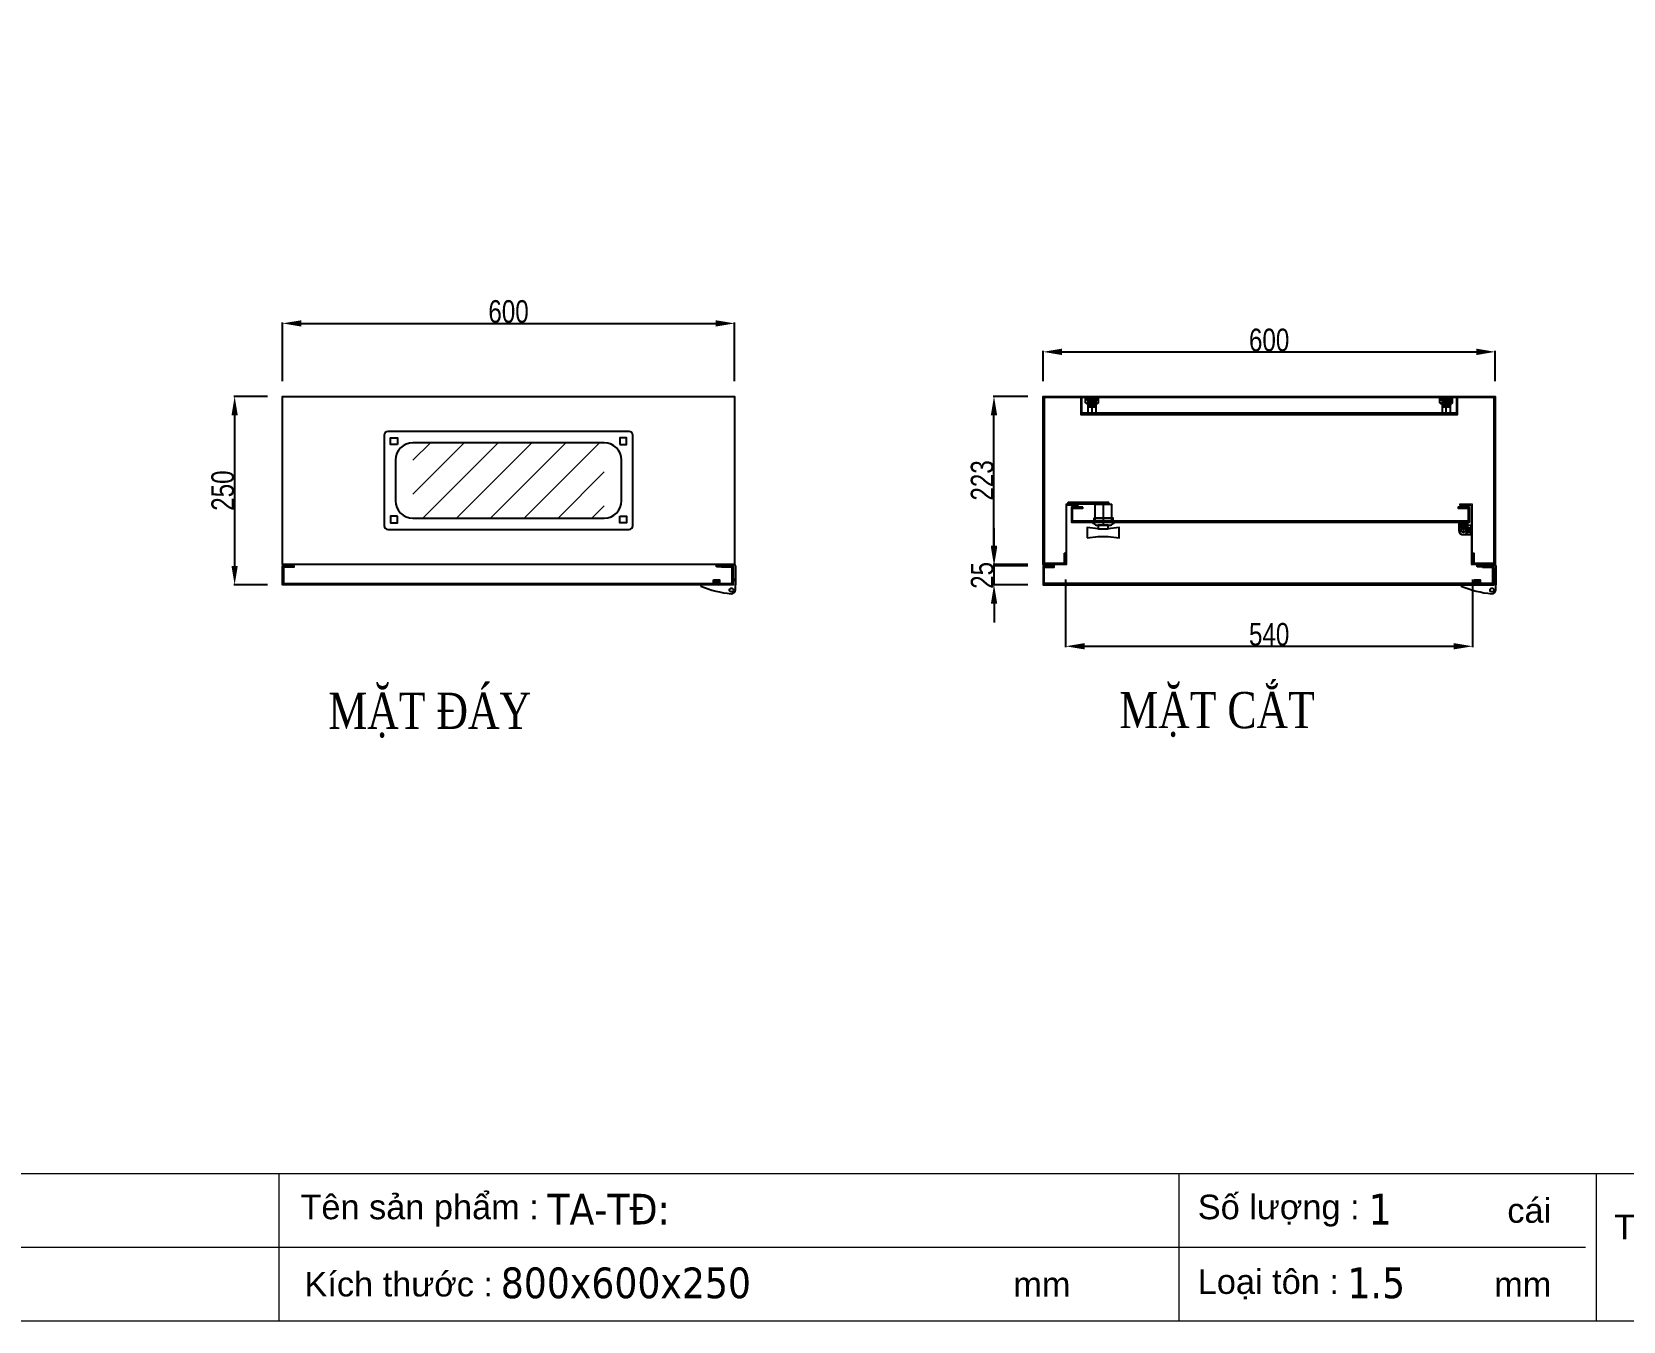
# Model space of a CAD drawing. Header units: inches. Extents: x 21 to 136330, y 8 to 58290.
# Drawn here: x 114536 to 116648, y 27453 to 29164 of the extents above; entities that cross this region are included whole.
import ezdxf
from ezdxf.enums import TextEntityAlignment as Align

# ---------------------------------------------------------------- set-up
doc = ezdxf.new("R2010")
doc.units = ezdxf.units.IN
doc.header["$MEASUREMENT"] = 0
doc.linetypes.add('DASHDOT', pattern=[25.4, 12.7, -6.35, 0, -6.35])
doc.linetypes.add('DASHED', pattern=[19.05, 12.7, -6.35])
doc.layers.add('0 TĂNG CỨNG', color=7, linetype='Continuous', lineweight=15)
doc.layers.add('@.0.DM. KÍCH THƯỚC', color=8, linetype='Continuous', transparency=0.2)
doc.layers.add('@.0.DM. KÍCH THƯỚC @ 1', color=8, linetype='Continuous', transparency=0.2)
for name, color, linetype in [('@.0.DM. NÉT CHÍNH', 7, 'Continuous'), ('@.0.DM. NÉT CHÍNH @ 1', 7, 'Continuous'), ('@.DM. NÉT CẮT', 2, 'Continuous'), ('@.DM. THIẾT BỊ', 7, 'Continuous')]:
    doc.layers.add(name, color=color, linetype=linetype)
doc.layers.add('@.0.DM. NÉT KHUẤT', color=199, linetype='Continuous', lineweight=5, transparency=0.2)
doc.layers.add('@.DM. TÔ VL', color=8, linetype='DASHED', lineweight=5, transparency=0.4)
doc.styles.add('ARIAL', font='arial.ttf')
doc.styles.add('roman', font='roman.shx', dxfattribs={"width": 0.8})
doc.styles.add('Tahoma (Input Text)', font='tahoma.ttf')
doc.styles.add('TEST GHI CHÚ', font='times.ttf', dxfattribs={"width": 0.8, "height": 2.5})
doc.dimstyles.new('Kích thước Duy Mạnh', dxfattribs={"dimtxt": 30, "dimasz": 25, "dimexe": 1.25, "dimexo": 20, "dimtad": 1, "dimdec": 1, "dimtxsty": 'roman', "dimcen": 2.5, "dimclrd": 8, "dimclre": 8, "dimclrt": 2, "dimadec": 0, "dimazin": 0, "dimtfac": 1, "dimtdec": 1, "dimtix": 1, "dimtmove": 0, "dimatfit": 3, "dimfxl": 1, "dimtfillclr": 1, "dimarcsym": 0})

# ---------------------------------------------------------------- blocks, each defined once
blk = doc.blocks.new('KHUNG KT1')
at = {"color": 7}
for p, q in [((7128, -4752), (0, -4752)), ((2294.1, -4752), (2294.1, -5040)), ((4052.8, -4752), (4052.8, -5040)), ((4868.8, -4752), (4868.8, -5040)), ((4848, -4896), (0, -4896))]:
    blk.add_line(p, q, dxfattribs=at)
blk.add_lwpolyline([(0, 0), (7128, 0), (7128, -5040), (0, -5040)], close=True, dxfattribs=at)
at = {"color": 2, "char_height": 48, "style": 'ARIAL'}
for s, insert, width, attachment_point in [('  Tên sản phẩm :', (2299.1, -4824), 2202.321, 4), ('  Số lượng :', (4052.8, -4824), 2202.321, 4), ('cái', (4695, -4824), 2202.321, 4), ('Thông\\Ptin :', (4998.8, -4896), 259.945, 5), ('  Kích thước :', (2307, -4968), 2202.321, 4), ('  Loại tôn :', (4052.8, -4968), 2202.321, 4), ('mm', (3729.5, -4968), 2202.321, 4), ('mm', (4669.3, -4968), 2202.321, 4)]:
    blk.add_mtext(s, dxfattribs=dict(at, insert=insert, width=width, attachment_point=attachment_point))
at = {"color": 1, "style": 'Tahoma (Input Text)', "flags": 8}
for tag, p in [('#03', (1514.7, -4846.3)), ('#01', (328.9, -4851.1)), ('#05', (2819, -4851.1)), ('#07', (4424, -4851.1)), ('#09', (5172.9, -4851.1)), ('#02', (189.8, -4995.1)), ('#04', (1755.3, -4995.1)), ('#06', (2727.8, -4995.1)), ('#08', (4382.7, -4995.1)), ('#10', (5172.9, -4995.1))]:
    blk.add_attdef(tag, p, '', height=60, dxfattribs=at)
blk.add_attdef('#11', text='', height=60, dxfattribs=at).set_placement((6996, -4961.6), align=Align.CENTER)
at = {"layer": '0 TĂNG CỨNG', "color": 1, "style": 'ARIAL'}
blk.add_attdef('#12', (852.8, -4987.6), '', height=60, dxfattribs=at)
blk = doc.blocks.new('HL044-1.3-B')
at = {"layer": '@.DM. THIẾT BỊ'}
h = blk.add_hatch(dxfattribs=at)
h.set_pattern_fill('ANSI31', color=1, scale=0.3, style=0)
h.set_pattern_definition([(45, (-80982.31925, -42991.2648), (-0.673519209, 0.673519209), [])])
h.paths.add_polyline_path([(-15.5, 27), (-15.5, 24), (-9.5, 24), (-9.5, 27)])
at = {"layer": '@.DM. THIẾT BỊ', "color": 1}
for p, q in [((-22, 24), (-22, 27)), ((-22, 27), (1, 27)), ((-1, 24), (-22, 24)), ((-15.5, 24), (-15.5, 27)), ((-9.5, 24), (-9.5, 27)), ((0, 23), (0, 0)), ((3, 25), (3, 0)), ((0, 0), (-43, 0)), ((-43, 0), (-43, -2)), ((-25, 6.5), (-25, 0)), ((-25, 6.5), (-19, 5.9)), ((-25, 5.5), (-19, 4.9)), ((-25, 4.5), (-19, 3.9)), ((-25, 3.5), (-19, 2.9)), ((-25, 2.5), (-19, 1.9)), ((-25, 1.5), (-19, 0.9)), ((-25, 0.5), (-19.7, 0)), ((-19, 6.5), (-19, 0)), ((0, 7.5), (3, 7.5)), ((0, 6), (3, 6)), ((3, -6.5), (3, 0))]:
    blk.add_line(p, q, dxfattribs=at)
blk.add_lwpolyline([(-26, 6.5), (-18, 6.5), (-18, 0), (-26, 0)], close=True, dxfattribs=at)
blk.add_circle((-2.3, -7), 2.55, dxfattribs=at)
for centre, radius, start, end in [((-1, 23), 1, 0, 90), ((1, 25), 2, 0, 90), ((15.4, 147.7), 160.7, 248.6705, 263.5901), ((-2.5, -6.5), 5.5, 270, 0)]:
    blk.add_arc(centre, radius, start, end, dxfattribs=at)
blk = doc.blocks.new('eku10')
at = {"color": 5}
blk.add_line((53937.9, -17418.7), (53931.9, -17418.7), dxfattribs=at)
blk.add_lwpolyline([(53937.9, -17401.7), (53938.6, -17402.7), (53938.6, -17417.7), (53937.9, -17418.7, 0.176471), (53937.9, -17410.2, 0.176471), (53937.9, -17401.7), (53931.9, -17401.7), (53931.1, -17402.7), (53931.1, -17417.7), (53931.9, -17418.7, -0.176471), (53931.9, -17410.2), (53937.9, -17410.2)], format="xyb", dxfattribs=at)
blk.add_arc((53943.5, -17406), 12.4, 159.984, 200.016, dxfattribs=at)
blk = doc.blocks.new('EKU 10')
at = {"layer": '@.DM. THIẾT BỊ', "color": 1}
blk.add_line((-6.5, 8.5), (6.3, 8.5), dxfattribs=at)
at = {"layer": '@.DM. THIẾT BỊ'}
blk.add_blockref('eku10', (-53934.9, 17418.7), dxfattribs=at)
blk = doc.blocks.new('Ecu8')
at = {"layer": '@.DM. THIẾT BỊ', "color": 5}
for p, q in [((-5.5, 8), (5.5, 8)), ((-4.5, 18), (-4.5, 8)), ((-3.5, 18), (-3.5, 8)), ((-2.5, 18), (-2.5, 8)), ((-1.5, 18), (-1.5, 8)), ((-0.5, 18), (-0.5, 8)), ((0.5, 18), (0.5, 8)), ((1.5, 18), (1.5, 8)), ((2.5, 18), (2.5, 8)), ((3.5, 18), (3.5, 8)), ((4.5, 18), (4.5, 8))]:
    blk.add_line(p, q, dxfattribs=at)
at = {"layer": '@.DM. THIẾT BỊ', "color": 1, "linetype": 'DASHDOT'}
blk.add_line((0, -2.5), (0, 21), dxfattribs=at)
at = {"layer": '@.DM. THIẾT BỊ', "color": 5}
for points in [[(-7, 19), (7, 19), (7, 18), (-7, 18)], [(-5.5, 18), (5.5, 18), (5.5, 0), (-5.5, 0)]]:
    blk.add_lwpolyline(points, close=True, dxfattribs=at)
blk = doc.blocks.new('BL012')
at = {"layer": '@.DM. THIẾT BỊ'}
h = blk.add_hatch(dxfattribs=at)
h.set_pattern_fill('ANSI31', color=2, scale=0.5, angle=90, style=0)
h.set_pattern_definition([(135, (23302.7808, 85186.7055), (1.122532015, 1.122532015), [])])
edge = h.paths.add_edge_path()
edge.add_line((-3, 0), (-3, 6))
edge.add_arc((-2, 6), 1, 90, 180, ccw=False)
edge.add_line((-2, 7), (2, 7))
edge.add_arc((2, 6), 1, 0, 90, ccw=False)
edge.add_line((3, 6), (3, 0))
edge.add_line((3, 0), (-3, 0))
at = {"layer": '@.DM. THIẾT BỊ', "color": 8}
for p, q in [((-0.7, 10.5), (0.7, 10.5)), ((0, 11.2), (0, 9.7))]:
    blk.add_line(p, q, dxfattribs=at)
at = {"layer": '@.DM. THIẾT BỊ', "color": 1}
blk.add_lwpolyline([(-6, 10.5), (-6, 0), (6, 0), (6, 10.5)], dxfattribs=at)
at = {"layer": '@.DM. THIẾT BỊ', "color": 2}
blk.add_lwpolyline([(-3, 0), (-3, 6, -0.414214), (-2, 7), (2, 7, -0.414214), (3, 6), (3, 0)], format="xyb", close=True, dxfattribs=at)
at = {"layer": '@.DM. THIẾT BỊ', "color": 1}
blk.add_circle((0, 10.5), 3, dxfattribs=at)
blk.add_circle((0, 10.5), 3, dxfattribs=at)
for start, end in [(0, 180), (300, 240)]:
    blk.add_arc((0, 10.5), 6, start, end, dxfattribs=at)
blk = doc.blocks.new('KT')
at = {"layer": '@.DM. THIẾT BỊ', "color": 8, "ltscale": 10}
for p, q in [((180364.7, 66240.8), (180364.7, 66241.8)), ((180419.1, 66242.3), (180365.2, 66242.3)), ((180401.2, 66240.3), (180365.2, 66240.3)), ((180401.2, 66216.3), (180401.2, 66240.3)), ((180401.2, 66240.3), (180423.2, 66240.3)), ((180412.2, 66216.3), (180412.2, 66240.3)), ((180419.6, 66240.8), (180419.6, 66241.8)), ((180423.2, 66216.3), (180423.2, 66240.3))]:
    blk.add_line(p, q, dxfattribs=at)
at = {"layer": '@.DM. THIẾT BỊ', "color": 55, "ltscale": 10, "true_color": 0x999b37}
for p, q in [((180398.1, 66216.3), (180398.1, 66215.8)), ((180426.4, 66216.3), (180398.1, 66216.3)), ((180426.4, 66215.8), (180426.4, 66216.3)), ((180403.1, 66212.5), (180421.4, 66212.5))]:
    blk.add_line(p, q, dxfattribs=at)
at = {"layer": '@.DM. THIẾT BỊ', "color": 1, "ltscale": 10}
blk.add_line((180412.2, 66213.8), (180412.2, 66218.8), dxfattribs=at)
at = {"layer": '@.DM. THIẾT BỊ', "color": 8, "ltscale": 10}
blk.add_lwpolyline([(180399.8, 66222.2), (180424.7, 66222.2), (180424.7, 66218.3), (180399.8, 66218.3)], close=True, dxfattribs=at)
at = {"layer": '@.DM. THIẾT BỊ', "color": 55, "ltscale": 10, "true_color": 0x999b37}
for points in [[(180405.3, 66207.5), (180390.7, 66209.5), (180390.7, 66195.5)], [(180390.7, 66195.5), (180405.3, 66197.5), (180418.4, 66197.5), (180433, 66195.5), (180433, 66209.5), (180418.4, 66207.5)]]:
    blk.add_lwpolyline(points, dxfattribs=at)
blk.add_lwpolyline([(180405.3, 66212.5), (180405.3, 66207.5), (180418.4, 66207.5), (180418.4, 66212.5)], close=True, dxfattribs=at)
at = {"layer": '@.DM. THIẾT BỊ', "color": 8, "ltscale": 10}
for centre, start, end in [((180365.2, 66241.8), 90, 180), ((180365.2, 66240.8), 180, 270), ((180419.1, 66241.8), 0, 90), ((180419.1, 66240.8), 270, 0)]:
    blk.add_arc(centre, 0.5, start, end, dxfattribs=at)
at = {"layer": '@.DM. THIẾT BỊ', "color": 55, "ltscale": 10, "true_color": 0x999b37}
for centre, start, end in [((180404.4, 66220), 213.4056, 259.8225), ((180420, 66220), 280.1775, 326.5944)]:
    blk.add_arc(centre, 7.6, start, end, dxfattribs=at)
blk = doc.blocks.new('*D1767')
at = {"layer": '@.0.DM. KÍCH THƯỚC', "color": 8, "lineweight": -2, "transparency": 16777216}
for p, q in [((115907.8, 28437.2), (115907.8, 28347.4)), ((116447.8, 28437.2), (116447.8, 28347.4))]:
    blk.add_line(p, q, dxfattribs=at)
at = {"layer": '@.0.DM. KÍCH THƯỚC', "lineweight": -2, "transparency": 16777216}
blk.add_line((115932.8, 28348.6), (116422.8, 28348.6), dxfattribs=at)
at = {"layer": '@.0.DM. KÍCH THƯỚC', "transparency": 16777216}
for points in [[(115932.8, 28352.8), (115932.8, 28344.5), (115907.8, 28348.6)], [(116422.8, 28352.8), (116422.8, 28344.5), (116447.8, 28348.6)]]:
    blk.add_solid(points, dxfattribs=at)
at = {"layer": 'Defpoints', "color": 0, "transparency": 16777216}
for p in [(115907.8, 28457.2), (116447.8, 28457.2), (116447.8, 28348.6)]:
    blk.add_point(p, dxfattribs=at)
at = {"layer": '@.0.DM. KÍCH THƯỚC', "color": 2, "transparency": 16777216, "insert": (116177.8, 28364.3), "char_height": 30, "attachment_point": 5, "style": 'roman'}
blk.add_mtext('540', dxfattribs=at)
blk = doc.blocks.new('*D1768')
at = {"layer": '@.0.DM. KÍCH THƯỚC', "color": 8, "lineweight": -2, "transparency": 16777216}
for p, q in [((115857.8, 28680.2), (115811.4, 28680.2)), ((115857.8, 28457.2), (115811.4, 28457.2))]:
    blk.add_line(p, q, dxfattribs=at)
at = {"layer": '@.0.DM. KÍCH THƯỚC', "lineweight": -2, "transparency": 16777216}
blk.add_line((115812.7, 28482.2), (115812.7, 28655.2), dxfattribs=at)
at = {"layer": '@.0.DM. KÍCH THƯỚC', "transparency": 16777216}
for points in [[(115808.5, 28655.2), (115816.9, 28655.2), (115812.7, 28680.2)], [(115808.5, 28482.2), (115816.9, 28482.2), (115812.7, 28457.2)]]:
    blk.add_solid(points, dxfattribs=at)
at = {"layer": 'Defpoints', "color": 0, "transparency": 16777216}
for p in [(115812.7, 28680.2), (115877.8, 28680.2), (115877.8, 28457.2)]:
    blk.add_point(p, dxfattribs=at)
at = {"layer": '@.0.DM. KÍCH THƯỚC', "color": 2, "transparency": 16777216, "insert": (115797.1, 28568.7), "char_height": 30, "attachment_point": 5, "rotation": 90, "style": 'roman'}
blk.add_mtext('223', dxfattribs=at)
blk = doc.blocks.new('*D1769')
at = {"layer": '@.0.DM. KÍCH THƯỚC', "color": 8, "lineweight": -2, "transparency": 16777216}
for p, q in [((115877.8, 28700.2), (115877.8, 28740.6)), ((116477.8, 28700.2), (116477.8, 28740.6))]:
    blk.add_line(p, q, dxfattribs=at)
at = {"layer": '@.0.DM. KÍCH THƯỚC', "lineweight": -2, "transparency": 16777216}
blk.add_line((115902.8, 28739.3), (116452.8, 28739.3), dxfattribs=at)
at = {"layer": '@.0.DM. KÍCH THƯỚC', "transparency": 16777216}
for points in [[(115902.8, 28743.5), (115902.8, 28735.1), (115877.8, 28739.3)], [(116452.8, 28743.5), (116452.8, 28735.1), (116477.8, 28739.3)]]:
    blk.add_solid(points, dxfattribs=at)
at = {"layer": 'Defpoints', "color": 0, "transparency": 16777216}
for p in [(116477.8, 28739.3), (115877.8, 28680.2), (116477.8, 28680.2)]:
    blk.add_point(p, dxfattribs=at)
at = {"layer": '@.0.DM. KÍCH THƯỚC', "color": 2, "transparency": 16777216, "insert": (116177.8, 28754.9), "char_height": 30, "attachment_point": 5, "style": 'roman'}
blk.add_mtext('600', dxfattribs=at)
blk = doc.blocks.new('*D1770')
at = {"layer": '@.0.DM. KÍCH THƯỚC', "color": 8, "lineweight": -2, "transparency": 16777216}
for p, q in [((114868.6, 28700.2), (114868.6, 28778.3)), ((115468.6, 28700.2), (115468.6, 28778.3))]:
    blk.add_line(p, q, dxfattribs=at)
at = {"layer": '@.0.DM. KÍCH THƯỚC', "lineweight": -2, "transparency": 16777216}
blk.add_line((114893.6, 28777.1), (115443.6, 28777.1), dxfattribs=at)
at = {"layer": '@.0.DM. KÍCH THƯỚC', "transparency": 16777216}
for points in [[(114893.6, 28781.2), (114893.6, 28772.9), (114868.6, 28777.1)], [(115443.6, 28781.2), (115443.6, 28772.9), (115468.6, 28777.1)]]:
    blk.add_solid(points, dxfattribs=at)
at = {"layer": 'Defpoints', "color": 0, "transparency": 16777216}
for p in [(115468.6, 28777.1), (114868.6, 28680.2), (115468.6, 28680.2)]:
    blk.add_point(p, dxfattribs=at)
at = {"layer": '@.0.DM. KÍCH THƯỚC', "color": 2, "transparency": 16777216, "insert": (115168.6, 28792.7), "char_height": 30, "attachment_point": 5, "style": 'roman'}
blk.add_mtext('600', dxfattribs=at)
blk = doc.blocks.new('*D1771')
at = {"layer": '@.0.DM. KÍCH THƯỚC', "color": 8, "lineweight": -2, "transparency": 16777216}
for p, q in [((114848.6, 28680.2), (114803.9, 28680.2)), ((114848.6, 28430.2), (114803.9, 28430.2))]:
    blk.add_line(p, q, dxfattribs=at)
at = {"layer": '@.0.DM. KÍCH THƯỚC', "lineweight": -2, "transparency": 16777216}
blk.add_line((114805.2, 28655.2), (114805.2, 28455.2), dxfattribs=at)
at = {"layer": '@.0.DM. KÍCH THƯỚC', "transparency": 16777216}
for points in [[(114801, 28655.2), (114809.3, 28655.2), (114805.2, 28680.2)], [(114801, 28455.2), (114809.3, 28455.2), (114805.2, 28430.2)]]:
    blk.add_solid(points, dxfattribs=at)
at = {"layer": 'Defpoints', "color": 0, "transparency": 16777216}
for p in [(114868.6, 28680.2), (114805.2, 28430.2), (114868.6, 28430.2)]:
    blk.add_point(p, dxfattribs=at)
at = {"layer": '@.0.DM. KÍCH THƯỚC', "color": 2, "transparency": 16777216, "insert": (114789.5, 28555.2), "char_height": 30, "attachment_point": 5, "rotation": 90, "style": 'roman'}
blk.add_mtext('250', dxfattribs=at)
blk = doc.blocks.new('*D1747')
at = {"layer": '@.0.DM. KÍCH THƯỚC', "lineweight": -2, "transparency": 16777216}
for p, q in [((115812.8, 28480.2), (115812.8, 28505.2)), ((115812.8, 28430.2), (115812.8, 28455.2)), ((115812.8, 28405.2), (115812.8, 28380.2))]:
    blk.add_line(p, q, dxfattribs=at)
at = {"layer": '@.0.DM. KÍCH THƯỚC', "color": 8, "lineweight": -2, "transparency": 16777216}
for p, q in [((115857.8, 28455.2), (115811.6, 28455.2)), ((115857.8, 28430.2), (115811.6, 28430.2))]:
    blk.add_line(p, q, dxfattribs=at)
at = {"layer": '@.0.DM. KÍCH THƯỚC', "transparency": 16777216}
for points in [[(115808.6, 28480.2), (115817, 28480.2), (115812.8, 28455.2)], [(115808.6, 28405.2), (115817, 28405.2), (115812.8, 28430.2)]]:
    blk.add_solid(points, dxfattribs=at)
at = {"layer": 'Defpoints', "color": 0, "transparency": 16777216}
for p in [(115812.8, 28455.2), (115877.8, 28455.2), (115877.8, 28430.2)]:
    blk.add_point(p, dxfattribs=at)
at = {"layer": '@.0.DM. KÍCH THƯỚC', "color": 2, "transparency": 16777216, "insert": (115797.2, 28442.7), "char_height": 30, "attachment_point": 5, "rotation": 90, "style": 'roman'}
blk.add_mtext('25', dxfattribs=at)

msp = doc.modelspace()

# ---------------------------------------------------------------- hatches: boundary and pattern name
at = {"layer": '@.DM. TÔ VL'}
h = msp.add_hatch(dxfattribs=at)
h.set_pattern_fill('ANSI31', color=256, scale=10)
h.set_pattern_definition([(45, (172597.628, 5014.778), (-22.45064, 22.45064), [])])
h.paths.add_polyline_path([(115041.6229, 28518.7288), (115295.6229, 28518.7288), (115295.6229, 28618.7288), (115041.6229, 28618.7288)])

# ---------------------------------------------------------------- linework, layer by layer
at = {"layer": '@.0.DM. NÉT CHÍNH'}
for p, q in [((115907.7619, 28472.2288), (115906.2619, 28472.2288)), ((116447.5119, 28457.2288), (116446.0119, 28457.2288)), ((116460.7619, 28455.2288), (116460.7619, 28453.7288))]:
    msp.add_line(p, q, dxfattribs=at)
for points in [[(115468.6229, 28457.2288), (114868.6229, 28457.2288), (114868.6229, 28680.2288), (115468.6229, 28680.2288)], [(115451.6229, 28455.2288), (115466.6229, 28455.2288), (115466.6229, 28430.2288), (114868.6229, 28430.2288), (114868.6229, 28455.2288), (114883.6229, 28455.2288), (114883.6229, 28453.7288), (114870.1229, 28453.7288), (114870.1229, 28431.7288), (115465.1229, 28431.7288), (115465.1229, 28453.7288), (115451.6229, 28453.7288)]]:
    msp.add_lwpolyline(points, close=True, dxfattribs=at)
msp.add_lwpolyline([(115907.7619, 28472.2288), (115907.7619, 28457.2288), (115877.7619, 28457.2288), (115877.7619, 28680.2288), (116477.7619, 28680.2288), (116477.7619, 28457.2288), (116447.7619, 28457.2288), (116447.7619, 28472.2288), (116449.2619, 28472.2288), (116449.2619, 28458.7288), (116476.2619, 28458.7288), (116476.2619, 28678.7288), (115879.2619, 28678.7288), (115879.2619, 28458.7288), (115906.2619, 28458.7288), (115906.2619, 28472.2288)], dxfattribs=at)
at = {"layer": '@.0.DM. NÉT CHÍNH', "color": 4}
for points in [[(115927.7619, 28678.2288), (115927.7619, 28656.2288), (116427.7619, 28656.2288), (116427.7619, 28678.2288), (116426.2619, 28678.2288), (116426.2619, 28657.7288), (115929.2619, 28657.7288), (115929.2619, 28678.2288), (115927.7619, 28678.2288)], [(115930.5119, 28533.2288), (115915.5119, 28533.2288), (115915.5119, 28513.2288), (116443.5119, 28513.2288), (116443.5119, 28533.2288), (116428.5119, 28533.2288), (116428.5119, 28531.7288), (116442.0119, 28531.7288), (116442.0119, 28514.7288), (115917.0119, 28514.7288), (115917.0119, 28531.7288), (115930.5119, 28531.7288), (115930.5119, 28533.2288)], [(116460.7619, 28453.7288), (116474.2619, 28453.7288), (116474.2619, 28431.7288), (115879.2619, 28431.7288), (115879.2619, 28453.7288), (115892.7619, 28453.7288), (115892.7619, 28455.2288), (115877.7619, 28455.2288), (115877.7619, 28430.2288), (116475.7619, 28430.2288), (116475.7619, 28455.2288), (116460.7619, 28455.2288)]]:
    msp.add_lwpolyline(points, dxfattribs=at)
at = {"layer": '@.0.DM. NÉT CHÍNH'}
msp.add_lwpolyline([(115008.6229, 28503.7288), (115328.6229, 28503.7288, 0.414213562), (115333.6229, 28508.7288), (115333.6229, 28628.7288, 0.414213562), (115328.6229, 28633.7288), (115008.6229, 28633.7288, 0.414213562), (115003.6229, 28628.7288), (115003.6229, 28508.7288, 0.414213562)], format="xyb", close=True, dxfattribs=at)
at = {"layer": '@.0.DM. NÉT KHUẤT', "color": 6}
msp.add_lwpolyline([(115925.0119, 28537.2288), (115908.0119, 28537.2288), (115908.0119, 28457.2288), (115909.5119, 28457.2288), (115909.5119, 28535.7288), (115925.0119, 28535.7288)], close=True, dxfattribs=at)
msp.add_lwpolyline([(116447.5119, 28457.2288), (116447.5119, 28537.2288), (116430.5119, 28537.2288), (116430.5119, 28535.7288), (116446.0119, 28535.7288), (116446.0119, 28457.2288)], dxfattribs=at)
at = {"layer": '@.DM. NÉT CẮT'}
for points in [[(115021.1229, 28616.2288), (115012.1229, 28616.2288), (115012.1229, 28625.2288), (115021.1229, 28625.2288)], [(115316.1229, 28616.2288), (115325.1229, 28616.2288), (115325.1229, 28625.2288), (115316.1229, 28625.2288)], [(115021.1229, 28521.2288), (115012.1229, 28521.2288), (115012.1229, 28512.2288), (115021.1229, 28512.2288)], [(115316.1229, 28521.2288), (115325.1229, 28521.2288), (115325.1229, 28512.2288), (115316.1229, 28512.2288)]]:
    msp.add_lwpolyline(points, close=True, dxfattribs=at)
msp.add_lwpolyline([(115041.6229, 28518.7288), (115295.6229, 28518.7288, 0.414213562), (115318.6229, 28541.7288), (115318.6229, 28595.7288, 0.414213562), (115295.6229, 28618.7288), (115041.6229, 28618.7288, 0.414213562), (115018.6229, 28595.7288), (115018.6229, 28541.7288, 0.414213562)], format="xyb", close=True, dxfattribs=at)

# ---------------------------------------------------------------- block references
at = {"xscale": -1, "rotation": 90}
for p in [(115951.2619, 28674.4788), (116421.2619, 28674.4788)]:
    msp.add_blockref('EKU 10', p, dxfattribs=at)
at = {"color": 0, "xscale": -1}
for p in [(115942.7619, 28657.7288), (116412.7619, 28657.7288)]:
    msp.add_blockref('Ecu8', p, dxfattribs=at)
for name, p in [('KT', (-64454.161, -37703.0764)), ('HL044-1.3-B', (115466.6229, 28430.2288)), ('HL044-1.3-B', (116475.7619, 28430.2288))]:
    msp.add_blockref(name, p)
for p, rotation in [((116435.5119, 28513.2288), 180), ((116446.0119, 28502.7288), 90)]:
    msp.add_blockref('BL012', p, dxfattribs=dict(rotation=rotation))
at = {"layer": '0 TĂNG CỨNG', "color": 1}
ref = msp.add_blockref('KHUNG KT1', (113306.2353, 30874.8737), dxfattribs=dict(at, xscale=0.6789308409752146, yscale=0.6789308409752146, zscale=0.6789308409752146))
ref.add_attrib('#05', 'TA-TÐ:', (115220.1475, 27581.3391), dxfattribs={"layer": '0', "color": 1, "height": 40.73585, "style": 'Tahoma (Input Text)'})
ref.add_attrib('#06', '800x600x250', (115158.2515, 27483.5731), dxfattribs={"layer": '0', "color": 1, "height": 40.73585, "style": 'Tahoma (Input Text)'})
ref.add_attrib('#07', '1', (116309.8354, 27581.3391), dxfattribs={"layer": '0', "color": 1, "height": 40.7359, "style": 'Tahoma (Input Text)'})
ref.add_attrib('#08', '1.5', (116281.7542, 27483.5731), dxfattribs={"layer": '0', "color": 1, "height": 40.73585, "style": 'Tahoma (Input Text)'})

# ---------------------------------------------------------------- texts
at = {"layer": '@.0.DM. NÉT CHÍNH @ 1', "char_height": 48, "width": 11108.700904, "attachment_point": 1, "style": 'TEST GHI CHÚ'}
for s, insert in [('{\\fTimes New Roman|b0|i0|c0|p18;\\C7;MẶT ĐÁY}', (114929.4936, 28287.0001)), ('{\\C7;MẶT CẮT}', (115979.0544, 28287.9691))]:
    msp.add_mtext(s, dxfattribs=dict(at, insert=insert))

# ---------------------------------------------------------------- dimensions: what is measured, and where the dimension line sits
at = {"layer": '@.0.DM. KÍCH THƯỚC @ 1'}
for base, p1, p2, picture, middle in [((115468.6229, 28777.0521), (114868.6229, 28680.2288), (115468.6229, 28680.2288), '*D1770', (115168.6229, 28792.6771)), ((116477.7619, 28739.3092), (115877.7619, 28680.2288), (116477.7619, 28680.2288), '*D1769', (116177.7619, 28754.9342)), ((116447.7619, 28348.6269), (115907.7619, 28457.2288), (116447.7619, 28457.2288), '*D1767', (116177.7619, 28364.2519))]:
    dim = msp.add_linear_dim(base=base, p1=p1, p2=p2, dimstyle='Kích thước Duy Mạnh', override={"dimscale": 1, "dimdec": 0, "dimclrd": 256, "dimtdec": 0, "dimtix": 1, "dimtofl": 1, "dimtmove": 0, "dimatfit": 3}, dxfattribs=at)
    dim.commit()
    dim.dimension.update_dxf_attribs({"geometry": picture, "text_midpoint": middle})
for base, p1, p2, picture, middle in [((114805.1638, 28430.2288), (114868.6229, 28680.2288), (114868.6229, 28430.2288), '*D1771', (114789.5388, 28555.2288)), ((115812.6881, 28680.2288), (115877.7619, 28457.2288), (115877.7619, 28680.2288), '*D1768', (115797.0631, 28568.7288)), ((115812.8133, 28455.2288), (115877.7619, 28430.2288), (115877.7619, 28455.2288), '*D1747', (115797.1883, 28442.7288))]:
    dim = msp.add_linear_dim(base=base, p1=p1, p2=p2, angle=90, dimstyle='Kích thước Duy Mạnh', override={"dimscale": 1, "dimdec": 0, "dimclrd": 256, "dimtdec": 0, "dimtix": 1, "dimtofl": 1, "dimtmove": 0, "dimatfit": 3}, dxfattribs=at)
    dim.commit()
    dim.dimension.update_dxf_attribs({"geometry": picture, "text_midpoint": middle})

doc.saveas('drawing.dxf')
